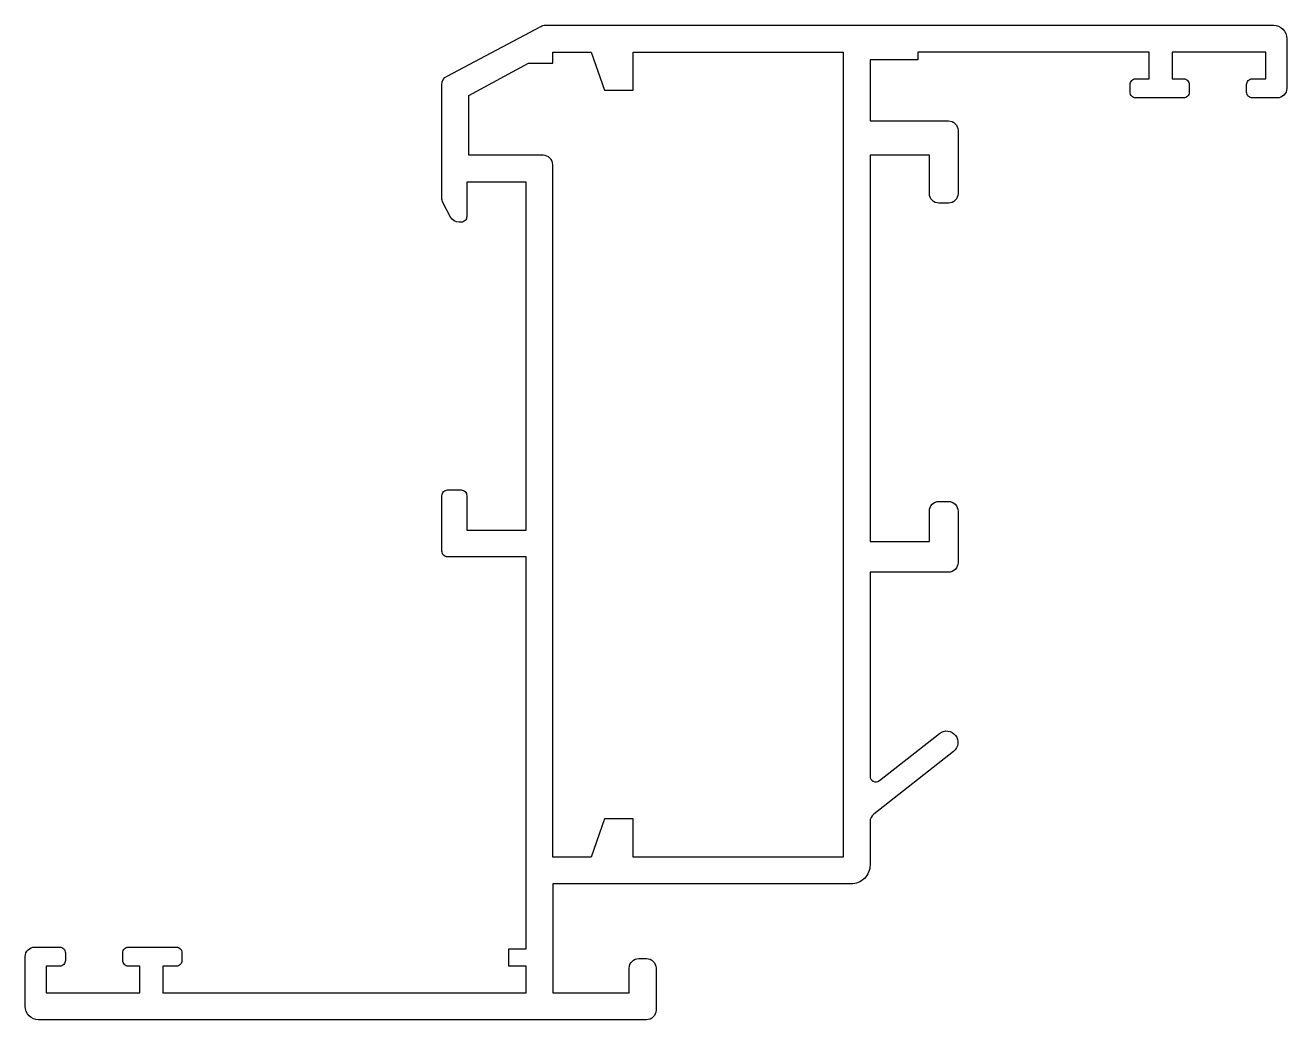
# Model space of a CAD drawing. Extents: x 129.3 to 195.3, y 191.3 to 243.3.
import ezdxf

# ---------------------------------------------------------------- set-up
doc = ezdxf.new("R2010")
doc.units = 0
doc.layers.get('0').update_dxf_attribs({"linetype": 'CONTINUOUS'})

msp = doc.modelspace()

# ---------------------------------------------------------------- linework, layer by layer
for points in [[(161.824, 191.259), (130.024, 191.259, -0.414214), (129.324, 191.959), (129.324, 194.559, -0.414214), (129.824, 195.059), (131.124, 195.059, -0.414214), (131.424, 194.759), (131.424, 194.359, -0.414214), (131.124, 194.059), (130.424, 194.059), (130.424, 192.659), (135.324, 192.659), (135.324, 194.059), (134.724, 194.059, -0.414214), (134.424, 194.359), (134.424, 194.759, -0.414214), (134.724, 195.059), (137.224, 195.059, -0.414214), (137.524, 194.759), (137.524, 194.359, -0.414214), (137.224, 194.059), (136.524, 194.059), (136.524, 192.659), (155.524, 192.659), (155.524, 194.059), (154.624, 194.059), (154.624, 194.959), (155.524, 194.959), (155.524, 215.459), (151.424, 215.459, -0.414214), (151.124, 215.759), (151.124, 218.659, -0.414214), (151.424, 218.959), (152.124, 218.959, -0.414214), (152.424, 218.659), (152.424, 216.859), (155.524, 216.859), (155.524, 235.059), (152.424, 235.059), (152.424, 233.259, -0.414214), (152.124, 232.959), (152.023, 232.959, -0.279558), (151.579, 233.228), (151.18, 233.993, -0.120681), (151.124, 234.224), (151.124, 240.158, -0.27771), (151.39, 240.6), (156.298, 243.201, -0.122421), (156.532, 243.259), (194.624, 243.259, -0.414214), (195.324, 242.559), (195.324, 239.959, -0.414214), (194.824, 239.459), (193.524, 239.459, -0.414214), (193.224, 239.759), (193.224, 240.159, -0.414214), (193.524, 240.459), (194.224, 240.459), (194.224, 241.859), (189.324, 241.859), (189.324, 240.459), (189.924, 240.459, -0.414214), (190.224, 240.159), (190.224, 239.759, -0.414214), (189.924, 239.459), (187.424, 239.459, -0.414214), (187.124, 239.759), (187.124, 240.159, -0.414214), (187.424, 240.459), (188.124, 240.459), (188.124, 241.859), (176.024, 241.859), (176.024, 241.459), (173.524, 241.459), (173.524, 238.259), (177.624, 238.259, -0.414214), (178.124, 237.759), (178.124, 234.459, -0.414214), (177.624, 233.959), (177.124, 233.959, -0.414214), (176.624, 234.459), (176.624, 236.459), (173.524, 236.459), (173.524, 216.259), (176.624, 216.259), (176.624, 217.859, -0.414214), (177.124, 218.359), (177.624, 218.359, -0.414214), (178.124, 217.859), (178.124, 215.159, -0.414214), (177.624, 214.659), (173.524, 214.659), (173.524, 204, 0.625533), (174.009, 203.764), (177.153, 206.231, -1), (177.894, 205.287), (173.715, 202.009, 0.230366), (173.524, 201.616), (173.524, 199.359, -0.414214), (172.524, 198.359), (156.924, 198.359), (156.924, 192.659), (160.924, 192.659), (160.924, 193.959, -0.414214), (161.424, 194.459), (161.824, 194.459, -0.414214), (162.324, 193.959), (162.324, 191.759, -0.414214)], [(152.524, 236.459), (152.524, 239.594), (155.659, 241.278), (156.924, 241.278), (156.924, 241.859), (158.924, 241.859), (159.624, 239.859), (161.124, 239.859), (161.124, 241.859), (172.124, 241.859), (172.124, 199.759), (161.124, 199.759), (161.124, 201.759), (159.624, 201.759), (158.924, 199.759), (156.924, 199.759), (156.924, 235.959, 0.414214), (156.424, 236.459)]]:
    msp.add_lwpolyline(points, format="xyb", close=True)

doc.saveas('drawing.dxf')
